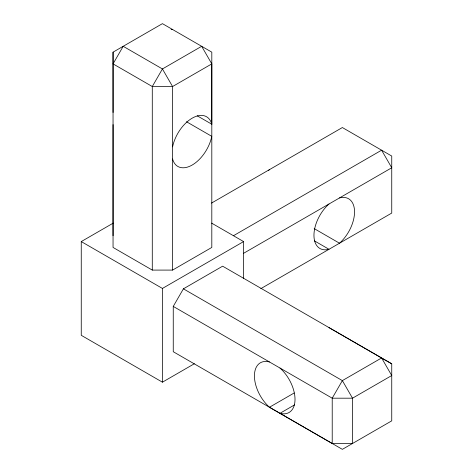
<?xml version="1.0" encoding="UTF-8"?>
<svg xmlns="http://www.w3.org/2000/svg" width="473" height="473" viewBox="0 0 473 473"><rect width="100%" height="100%" fill="white"/><g stroke="black" fill="none" stroke-linecap="round" stroke-linejoin="round"><path stroke-width="0.71" d="M113.047 235.72L113.065 124.612M172.574 270.089L172.574 86.529L162.428 68.952L123.193 46.301L113.047 63.879L152.282 86.529L172.574 86.529L211.809 63.879L201.664 46.301L162.428 68.952L152.282 86.529L152.282 270.089L172.574 270.089L211.809 247.438L211.809 52.16L162.428 23.65L113.047 52.16L113.047 247.438L152.282 270.089M172.592 146.849A28.699 16.567 -60 0 1 192.192 118.161A28.699 16.567 -60 0 1 211.792 124.216L211.809 63.879M173.254 306.409L183.4 288.832L222.635 266.181L391.745 363.82L391.745 420.84L342.363 449.35L173.254 351.711L173.254 306.409L332.217 398.189L352.509 398.189L391.745 375.538L381.599 357.96L342.363 380.611L332.217 398.189L332.217 443.491L352.509 443.491L352.509 398.189L342.363 380.611L183.4 288.832M194.385 363.725L162.428 382.178L81.255 335.31L81.255 241.579L113.213 223.126M211.49 203.1L342.363 127.539L391.745 156.049L391.745 213.069L260.818 288.654M233.485 235.702L381.599 150.189L391.745 167.767L243.613 253.292M81.255 241.579L162.428 288.441L243.601 241.579L243.601 278.479M269.468 361.975A28.699 16.567 60 0 0 254.427 375.929A28.699 16.567 60 0 0 269.468 407.247L294.165 392.986M294.537 404.9L279.975 413.307A28.699 16.567 60 0 0 295.016 399.36A28.699 16.567 60 0 0 279.975 368.041M171.125 29.509L172.574 29.509M197.229 115.802L211.792 124.216M186.463 121.721L211.792 136.342A28.699 16.567 -60 0 1 192.192 165.03A28.699 16.567 -60 0 1 172.592 158.981M314.167 228.589L339.502 243.217A28.699 16.567 -60 0 0 354.543 211.898A28.699 16.567 -60 0 0 339.502 197.945M314.433 240.869L328.995 249.283A28.699 16.567 -60 0 1 313.954 235.329A28.699 16.567 -60 0 1 328.995 204.011M211.644 223.126L243.601 241.579M328.995 327.606L391.745 363.82M269.468 407.247L332.217 443.491M113.047 52.16L113.065 112.479M162.428 288.441L162.428 382.178M268.457 170.576A28.699 16.567 -60 0 1 269.468 169.641"/></g></svg>
